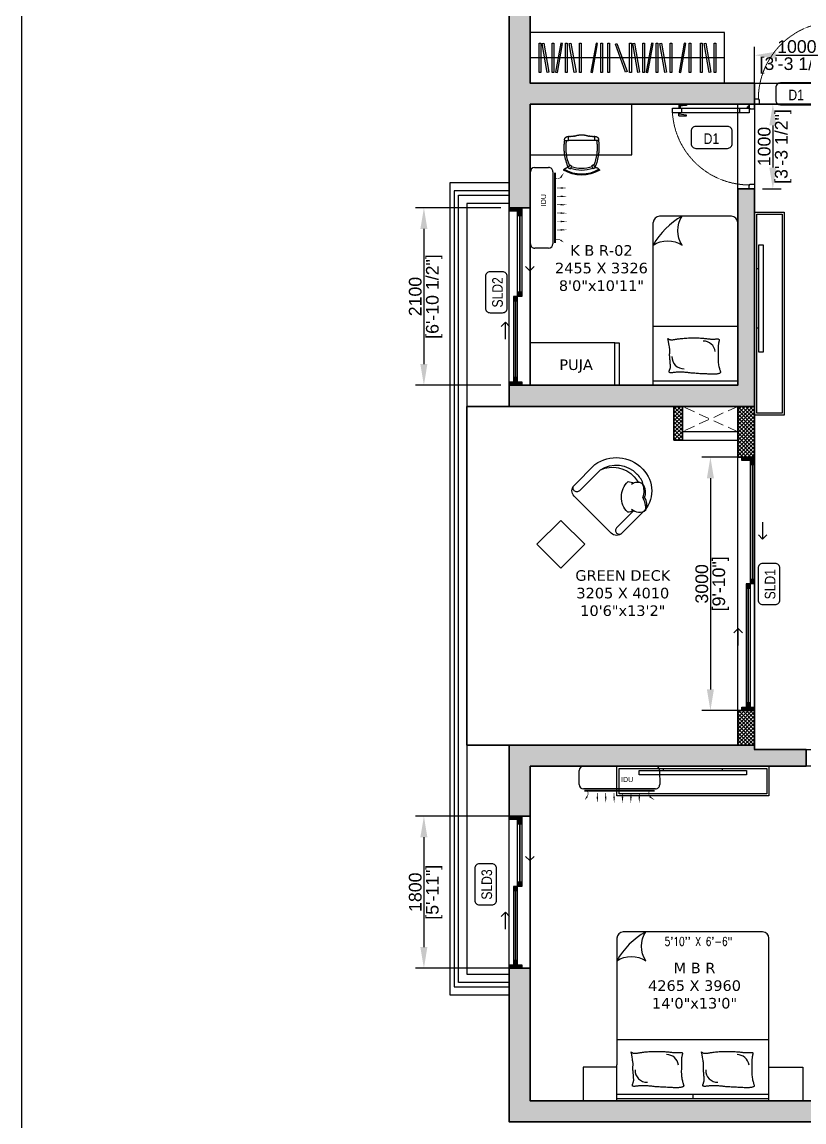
# Model space of a CAD drawing. Header units: millimetres. Extents: x 91566 to 131129, y 141753 to 207061.
# Drawn here: x 91566 to 100824, y 185726 to 198746 of the extents above; entities that cross this region are included whole.
import ezdxf
from ezdxf.enums import TextEntityAlignment as Align

# ---------------------------------------------------------------- set-up
doc = ezdxf.new("R2010")
doc.units = ezdxf.units.MM
for name, pattern in [('( Hidden )', [0.375, 0.25, -0.125]), ('3.5BHK EAST_UN-1$0$DASHED', [0.75, 0.5, -0.25]), ('3BHK  WEST_UN-2$0$2024-08-30_TOWER-C$0$HIDDEN', [9.525, 6.35, -3.175])]:
    doc.linetypes.add(name, pattern=pattern)
for name, color, linetype in [('A-Dimensions', 4, 'Continuous'), ('A-Door', 11, 'Continuous'), ('A-Door Line', 8, 'Continuous'), ('A-Elevation 10', 8, 'Continuous'), ('A-Furniture', 8, 'Continuous'), ('A-Hatch', 252, 'Continuous'), ('A-Railing', 6, 'Continuous'), ('A-Room Boundary', 44, 'Continuous'), ('A-Shaft', 8, 'Continuous'), ('A-Text Main', 44, 'Continuous')]:
    doc.layers.add(name, color=color, linetype=linetype)
doc.layers.add('A-Wall', color=240, linetype='Continuous', lineweight=35)
doc.styles.add('2024-08-29_TOWER-A$0$simplex-0.8', font='simplex.shx', dxfattribs={"width": 0.8})
doc.styles.add('3.5BHK EAST_UN-1$0$grid_text', font='verdana.ttf')
doc.styles.add('3BHK  WEST_UN-2$0$2024-08-30_TOWER-C$0$simplex-0.8', font='simplex.shx', dxfattribs={"width": 0.8})
doc.styles.add('3BHK  WEST_UN-2$0$AMISH', font='arial.ttf')
doc.styles.add('ARIAL', font='ARIALN.TTF')
doc.styles.add('S', font='arial.ttf', dxfattribs={"height": 150})
doc.dimstyles.new('DIMSMALL', dxfattribs={"dimtxt": 150, "dimasz": 250, "dimexe": 100, "dimexo": 100, "dimgap": 25, "dimtad": 1, "dimdec": 0, "dimzin": 0, "dimdsep": 46, "dimtxsty": 'S', "dimcen": 0, "dimdle": 100, "dimclrd": 8, "dimclre": 8, "dimclrt": 256, "dimazin": 0, "dimtfac": 1, "dimtdec": 0, "dimtix": 1, "dimtmove": 0, "dimatfit": 3, "dimldrblk": '12_DatumFilled', "dimfxl": 1, "dimtolj": 1, "dimtzin": 0, "dimlwd": -1, "dimlwe": -1, "dimarcsym": 1})

# ---------------------------------------------------------------- blocks, each defined once
blk = doc.blocks.new('3.5BHK EAST_UN-1$0$Door11')
for p, q in [((-992, 0), (-1050, 0)), ((-1050, 0), (-1050, -66)), ((-1050, -66), (-1003, -66)), ((-1003, -66), (-1003, -58)), ((-1003, -58), (-992, -58)), ((-992, -58), (-992, 0)), ((-105, -66), (-105, -1022)), ((-47, -66), (-105, -66)), ((-105, -66), (-105, -66)), ((-58, -58), (-58, 0)), ((-58, 0), (0, 0)), ((-47, -58), (-58, -58)), ((-17, -77), (-52, -77)), ((-47, -66), (-47, -58)), ((-47, -1022), (-47, -66)), ((0, -66), (-47, -66)), ((-35, -95), (-35, -60)), ((0, 0), (0, -66)), ((-105, -182), (-47, -182)), ((-146, -847), (-134, -847)), ((-146, -940), (-146, -847)), ((-146, -940), (-105, -940)), ((-134, -847), (-125, -940)), ((-127, -923), (-105, -923)), ((-105, -905), (-47, -905)), ((-25, -923), (-47, -923)), ((-6, -940), (-47, -940)), ((-17, -847), (-26, -940)), ((-6, -847), (-17, -847)), ((-6, -940), (-6, -847)), ((-105, -1022), (-47, -1022))]:
    blk.add_line(p, q)
blk.add_circle((-35, -77), 11.7)
at = {"linetype": '3.5BHK EAST_UN-1$0$DASHED', "lineweight": 0}
blk.add_arc((-44, -64), 959, 180.0822, 266.3506, dxfattribs=at)
blk = doc.blocks.new('3.5BHK EAST_UN-1$0$A$Ceb508b97')
at = {"layer": 'A-Furniture', "ltscale": 600}
blk.add_lwpolyline([(100, 600), (100, 0), (2400, 0), (2400, 600)], close=True, dxfattribs=at)
for points in [[(203, 125), (203, 475), (223, 475), (223, 125), (203, 125)], [(300, 126), (239, 471), (259, 474), (320, 129), (300, 126)], [(360, 125), (360, 475), (380, 475), (380, 125), (360, 125)], [(420, 126), (480, 471), (461, 474), (400, 129), (420, 126)], [(518, 125), (518, 475), (538, 475), (538, 125), (518, 125)], [(621, 126), (561, 471), (580, 474), (641, 129), (621, 126)], [(681, 125), (681, 475), (701, 475), (701, 125), (681, 125)], [(837, 126), (897, 471), (878, 474), (817, 129), (837, 126)], [(935, 125), (935, 475), (955, 475), (955, 125), (935, 125)], [(1019, 125), (1019, 475), (1039, 475), (1039, 125), (1019, 125)], [(1226, 132), (1107, 461), (1125, 468), (1245, 139), (1226, 132)], [(1276, 125), (1276, 475), (1296, 475), (1296, 125), (1276, 125)], [(1373, 126), (1312, 471), (1332, 474), (1393, 129), (1373, 126)], [(1433, 125), (1433, 475), (1453, 475), (1453, 125), (1433, 125)], [(1493, 126), (1553, 471), (1534, 474), (1473, 129), (1493, 126)], [(1591, 125), (1591, 475), (1611, 475), (1611, 125), (1591, 125)], [(1694, 126), (1634, 471), (1653, 474), (1714, 129), (1694, 126)], [(1754, 125), (1754, 475), (1774, 475), (1774, 125), (1754, 125)], [(1881, 126), (1942, 471), (1922, 474), (1861, 129), (1881, 126)], [(1979, 125), (1979, 475), (1999, 475), (1999, 125), (1979, 125)], [(2115, 125), (2115, 475), (2135, 475), (2135, 125), (2115, 125)], [(2218, 126), (2158, 471), (2177, 474), (2238, 129), (2218, 126)], [(2278, 125), (2278, 475), (2298, 475), (2298, 125), (2278, 125)], [(2400, 300), (100, 300)]]:
    blk.add_lwpolyline(points, dxfattribs=at)
blk = doc.blocks.new('A$C436544ae')
at = {"layer": 'A-Door', "linetype": 'Continuous'}
for points in [[(-250, 2100), (-250, 2060), (-100, 2060), (-100, 2100)], [(-100, 2060), (-150, 2060), (-150, 2010), (-100, 2010)], [(-200, 1050), (-200, 1000), (-150, 1000), (-150, 1050)], [(-150, 1050), (-100, 1050), (-100, 1100), (-150, 1100)], [(-250, 40), (-250, 0), (-100, 0), (-100, 40)], [(-150, 40), (-150, 90), (-200, 90), (-200, 40)]]:
    blk.add_hatch(color=256, dxfattribs=at).paths.add_polyline_path(points)
for p, q in [((-250, 2100), (-100, 2100)), ((-250, 0), (-250, 2100)), ((-250, 2100), (-100, 2100)), ((-250, 2060), (-250, 2100)), ((-250, 2100), (-100, 2100)), ((-250, 2100), (-100, 2100)), ((-100, 2100), (0, 2100)), ((-100, 2100), (-100, 2060)), ((-100, 2100), (0, 2100)), ((0, 0), (0, 2100)), ((-100, 2060), (-250, 2060)), ((-150, 2010), (-150, 2060)), ((-150, 2060), (-100, 2060)), ((-100, 2010), (-150, 2010)), ((-125, 2010), (-125, 1100)), ((-100, 2060), (-100, 2010)), ((-5, 1555), (-5, 1355)), ((-5, 1355), (-55, 1405)), ((-5, 1355), (45, 1405)), ((-200, 1050), (-200, 1000)), ((-150, 1050), (-200, 1050)), ((-150, 1050), (-150, 1100)), ((-150, 1100), (-100, 1100)), ((-100, 1050), (-150, 1050)), ((-150, 1000), (-150, 1050)), ((-100, 1100), (-100, 1050)), ((-200, 1000), (-150, 1000)), ((-175, 90), (-175, 1000)), ((-295, 745), (-345, 695)), ((-295, 545), (-295, 745)), ((-295, 745), (-245, 695)), ((-250, 40), (-100, 40)), ((-250, 0), (-250, 40)), ((-250, 0), (-100, 0)), ((-100, 0), (-250, 0)), ((-250, 0), (-100, 0)), ((-250, 0), (-100, 0)), ((-150, 90), (-200, 90)), ((-200, 90), (-200, 40)), ((-200, 40), (-150, 40)), ((-150, 40), (-150, 90)), ((-100, 40), (-100, 0)), ((-100, 0), (0, 0)), ((-100, 0), (0, 0))]:
    blk.add_line(p, q, dxfattribs=at)
at = {"layer": 'A-Door', "linetype": 'Continuous', "flags": 128}
for points in [[(-125, 2010), (-125, 1100), (-150, 1100), (-150, 2010)], [(-100, 2010), (-100, 1100), (-125, 1100), (-125, 2010)], [(-175, 90), (-175, 1000), (-200, 1000), (-200, 90)], [(-150, 90), (-150, 1000), (-175, 1000), (-175, 90)]]:
    blk.add_lwpolyline(points, close=True, dxfattribs=at)
blk = doc.blocks.new('A$C8b2f540c')
at = {"layer": 'A-Door', "linetype": 'Continuous'}
for points in [[(50, 3000), (50, 2960), (200, 2960), (200, 3000)], [(200, 2960), (150, 2960), (150, 2910), (200, 2910)], [(100, 1500), (100, 1450), (150, 1450), (150, 1500)], [(150, 1500), (200, 1500), (200, 1550), (150, 1550)], [(50, 40), (50, 0), (200, 0), (200, 40)], [(150, 40), (150, 90), (100, 90), (100, 40)]]:
    blk.add_hatch(color=256, dxfattribs=at).paths.add_polyline_path(points)
for p, q in [((50, 3000), (0, 3000)), ((0, 0), (0, 3000)), ((50, 3000), (0, 3000)), ((200, 3000), (50, 3000)), ((50, 3000), (200, 3000)), ((50, 2960), (50, 3000)), ((200, 3000), (50, 3000)), ((200, 3000), (50, 3000)), ((200, 0), (200, 3000)), ((200, 3000), (200, 2960)), ((200, 2960), (50, 2960)), ((150, 2910), (150, 2960)), ((150, 2960), (200, 2960)), ((200, 2910), (150, 2910)), ((175, 2910), (175, 1550)), ((200, 2960), (200, 2910)), ((295, 2230), (295, 2030)), ((295, 2030), (245, 2080)), ((295, 2030), (345, 2080)), ((100, 1500), (100, 1450)), ((150, 1500), (100, 1500)), ((100, 1450), (150, 1450)), ((125, 90), (125, 1450)), ((150, 1500), (150, 1550)), ((150, 1550), (200, 1550)), ((200, 1500), (150, 1500)), ((150, 1450), (150, 1500)), ((200, 1550), (200, 1500)), ((5, 970), (-45, 920)), ((5, 770), (5, 970)), ((5, 970), (55, 920)), ((50, 0), (0, 0)), ((50, 0), (0, 0)), ((50, 40), (200, 40)), ((50, 0), (50, 40)), ((200, 0), (50, 0)), ((200, 0), (50, 0)), ((200, 0), (50, 0)), ((200, 0), (50, 0)), ((150, 90), (100, 90)), ((100, 90), (100, 40)), ((100, 40), (150, 40)), ((150, 40), (150, 90)), ((200, 40), (200, 0))]:
    blk.add_line(p, q, dxfattribs=at)
at = {"layer": 'A-Door', "linetype": 'Continuous', "flags": 128}
for points in [[(175, 2910), (175, 1550), (150, 1550), (150, 2910)], [(200, 2910), (200, 1550), (175, 1550), (175, 2910)], [(125, 90), (125, 1450), (100, 1450), (100, 90)], [(150, 90), (150, 1450), (125, 1450), (125, 90)]]:
    blk.add_lwpolyline(points, close=True, dxfattribs=at)
blk = doc.blocks.new('3BHK  WEST_UN-2$0$A$Ce69b8bcf')
at = {"layer": 'A-Furniture'}
for points in [[(800, 435), (800, 90, -0.414214), (710, 0), (361, 0, -0.376272), (0, 430), (0, 435), (0, 439, -0.414214), (361, 800), (710, 800, -0.414214), (800, 710), (800, 435)], [(315, 807, 0.14773), (238, 676, 0.213343), (124, 559, 0.178662)], [(429, 678, 0.356772), (315, 807, 0.249542), (222, 690, -9.61688)], [(424, 710), (710, 710, 0.414214), (755, 755), (755, 755, 0.414214), (710, 800)], [(232, 694, 0.306663), (124, 559, 0.30633), (222, 472, -0.872847)], [(426, 701, -0.165541), (486, 673, -0.425989), (227, 420, -0.121523), (192, 480, 7.115464)], [(126, 574, 0.130591), (90, 439), (90, 435)], [(361, 90, -0.364589), (90, 430), (90, 435)], [(145, 516, 0.072384), (135, 439), (135, 435)], [(361, 90, -0.321599), (135, 430), (135, 435)], [(361, 90), (710, 90, -0.414214), (755, 45), (755, 45, -0.414214), (710, 0)]]:
    blk.add_lwpolyline(points, format="xyb", dxfattribs=at)
blk = doc.blocks.new('3BHK  WEST_UN-2$0$2024-08-30_TOWER-C$0$king size bed')
at = {"layer": 'A-Furniture'}
for p, q in [((0.825, 2), (-0.825, 2)), ((-0.9, 1.925), (-0.9, 0.425)), ((0.9, 0), (0.9, 1.925)), ((-0.9, 0.725), (0.9, 0.725)), ((-0.9, 0), (-0.9, 0.425)), ((0.9, 0.075), (-0.9, 0.075)), ((0, 0.075), (0, 0.025)), ((0, 0.075), (0, 0.075))]:
    blk.add_line(p, q, dxfattribs=at)
blk.add_lwpolyline([(-0.9, 1.659, -0.292894), (-0.559, 1.659, -0.292894), (-0.559, 2, 0.136668)], format="xyb", close=True, dxfattribs=at)
for points in [[(-0.732, 0.579), (-0.726, 0.574), (-0.721, 0.571), (-0.716, 0.568), (-0.711, 0.566), (-0.706, 0.565), (-0.701, 0.564), (-0.696, 0.564), (-0.691, 0.563), (-0.687, 0.563), (-0.682, 0.564), (-0.677, 0.564), (-0.672, 0.564), (-0.666, 0.565), (-0.661, 0.566), (-0.655, 0.566), (-0.648, 0.568), (-0.641, 0.569), (-0.634, 0.57), (-0.625, 0.571), (-0.616, 0.573), (-0.606, 0.574), (-0.595, 0.576), (-0.583, 0.577), (-0.569, 0.579), (-0.555, 0.58), (-0.539, 0.582), (-0.523, 0.583), (-0.506, 0.584), (-0.488, 0.585), (-0.471, 0.585), (-0.453, 0.586), (-0.437, 0.586), (-0.42, 0.586), (-0.404, 0.586), (-0.389, 0.586), (-0.375, 0.586), (-0.36, 0.585), (-0.347, 0.584), (-0.334, 0.584), (-0.321, 0.582), (-0.308, 0.581), (-0.296, 0.58), (-0.285, 0.579), (-0.273, 0.577), (-0.263, 0.576), (-0.253, 0.575), (-0.243, 0.573), (-0.235, 0.573), (-0.227, 0.572), (-0.219, 0.571), (-0.212, 0.571), (-0.205, 0.571), (-0.199, 0.571), (-0.192, 0.571), (-0.186, 0.571), (-0.179, 0.572), (-0.172, 0.572), (-0.164, 0.573), (-0.157, 0.573), (-0.15, 0.574), (-0.144, 0.574), (-0.138, 0.573), (-0.133, 0.572), (-0.129, 0.571), (-0.127, 0.568), (-0.125, 0.565), (-0.124, 0.562), (-0.124, 0.558), (-0.125, 0.553), (-0.126, 0.548), (-0.128, 0.543), (-0.129, 0.537), (-0.13, 0.531), (-0.132, 0.525), (-0.133, 0.519), (-0.134, 0.513), (-0.134, 0.506), (-0.135, 0.5), (-0.136, 0.493), (-0.136, 0.487), (-0.136, 0.48), (-0.136, 0.473), (-0.136, 0.466), (-0.136, 0.458), (-0.136, 0.45), (-0.136, 0.44), (-0.136, 0.429), (-0.136, 0.417), (-0.137, 0.403), (-0.137, 0.388), (-0.137, 0.372), (-0.138, 0.356), (-0.138, 0.339), (-0.137, 0.322), (-0.136, 0.305), (-0.135, 0.29), (-0.133, 0.275), (-0.131, 0.261), (-0.128, 0.248), (-0.125, 0.236), (-0.122, 0.225), (-0.119, 0.216), (-0.116, 0.207), (-0.114, 0.199), (-0.112, 0.193), (-0.11, 0.187), (-0.109, 0.182), (-0.109, 0.178), (-0.11, 0.175), (-0.111, 0.172), (-0.114, 0.17), (-0.117, 0.167), (-0.122, 0.165), (-0.128, 0.163), (-0.135, 0.162), (-0.143, 0.16), (-0.151, 0.158), (-0.161, 0.157), (-0.171, 0.156), (-0.181, 0.156), (-0.193, 0.156), (-0.204, 0.156), (-0.217, 0.156), (-0.229, 0.156), (-0.243, 0.157), (-0.257, 0.158), (-0.271, 0.159), (-0.287, 0.159), (-0.302, 0.16), (-0.319, 0.161), (-0.335, 0.162), (-0.352, 0.162), (-0.368, 0.163), (-0.383, 0.164), (-0.398, 0.165), (-0.412, 0.166), (-0.425, 0.167), (-0.436, 0.167), (-0.447, 0.168), (-0.457, 0.169), (-0.467, 0.17), (-0.476, 0.171), (-0.486, 0.173), (-0.496, 0.174), (-0.506, 0.175), (-0.517, 0.176), (-0.528, 0.177), (-0.539, 0.178), (-0.55, 0.178), (-0.561, 0.179), (-0.572, 0.18), (-0.582, 0.18), (-0.592, 0.18), (-0.601, 0.18), (-0.61, 0.18), (-0.619, 0.18), (-0.627, 0.179), (-0.635, 0.178), (-0.644, 0.177), (-0.652, 0.176), (-0.661, 0.175), (-0.67, 0.174), (-0.678, 0.173), (-0.686, 0.172), (-0.694, 0.172), (-0.7, 0.172), (-0.706, 0.173), (-0.711, 0.174), (-0.714, 0.176), (-0.716, 0.179), (-0.717, 0.182), (-0.717, 0.186), (-0.717, 0.19), (-0.716, 0.194), (-0.714, 0.199), (-0.713, 0.203), (-0.711, 0.207), (-0.709, 0.212), (-0.708, 0.216), (-0.706, 0.22), (-0.705, 0.224), (-0.704, 0.228), (-0.702, 0.232), (-0.702, 0.236), (-0.701, 0.24), (-0.701, 0.245), (-0.701, 0.249), (-0.701, 0.254), (-0.701, 0.258), (-0.702, 0.263), (-0.702, 0.269), (-0.703, 0.274), (-0.703, 0.28), (-0.703, 0.287), (-0.704, 0.293), (-0.704, 0.3), (-0.705, 0.307), (-0.705, 0.313), (-0.706, 0.32), (-0.707, 0.327), (-0.707, 0.334), (-0.708, 0.341), (-0.709, 0.348), (-0.709, 0.354), (-0.71, 0.361), (-0.71, 0.368), (-0.711, 0.375), (-0.711, 0.381), (-0.711, 0.388), (-0.711, 0.395), (-0.71, 0.402), (-0.71, 0.409), (-0.709, 0.417), (-0.709, 0.424), (-0.709, 0.431), (-0.709, 0.438), (-0.709, 0.446), (-0.71, 0.454), (-0.712, 0.465), (-0.714, 0.478), (-0.717, 0.495), (-0.72, 0.517), (-0.725, 0.544), (-0.732, 0.579)], [(0.103, 0.579), (0.109, 0.574), (0.114, 0.571), (0.119, 0.568), (0.124, 0.566), (0.129, 0.565), (0.134, 0.564), (0.139, 0.564), (0.144, 0.563), (0.148, 0.563), (0.153, 0.564), (0.158, 0.564), (0.163, 0.564), (0.169, 0.565), (0.174, 0.566), (0.18, 0.566), (0.187, 0.568), (0.194, 0.569), (0.201, 0.57), (0.21, 0.571), (0.219, 0.573), (0.229, 0.574), (0.24, 0.576), (0.252, 0.577), (0.266, 0.579), (0.28, 0.58), (0.296, 0.582), (0.312, 0.583), (0.329, 0.584), (0.347, 0.585), (0.364, 0.585), (0.382, 0.586), (0.398, 0.586), (0.415, 0.586), (0.431, 0.586), (0.446, 0.586), (0.46, 0.586), (0.475, 0.585), (0.488, 0.584), (0.501, 0.584), (0.514, 0.582), (0.527, 0.581), (0.539, 0.58), (0.55, 0.579), (0.562, 0.577), (0.572, 0.576), (0.582, 0.575), (0.592, 0.573), (0.6, 0.573), (0.608, 0.572), (0.616, 0.571), (0.623, 0.571), (0.63, 0.571), (0.636, 0.571), (0.643, 0.571), (0.649, 0.571), (0.656, 0.572), (0.663, 0.572), (0.671, 0.573), (0.678, 0.573), (0.685, 0.574), (0.691, 0.574), (0.697, 0.573), (0.702, 0.572), (0.706, 0.571), (0.708, 0.568), (0.71, 0.565), (0.711, 0.562), (0.711, 0.558), (0.71, 0.553), (0.709, 0.548), (0.707, 0.543), (0.706, 0.537), (0.705, 0.531), (0.703, 0.525), (0.702, 0.519), (0.701, 0.513), (0.701, 0.506), (0.7, 0.5), (0.699, 0.493), (0.699, 0.487), (0.699, 0.48), (0.699, 0.473), (0.699, 0.466), (0.699, 0.458), (0.699, 0.45), (0.699, 0.44), (0.699, 0.429), (0.699, 0.417), (0.698, 0.403), (0.698, 0.388), (0.698, 0.372), (0.697, 0.356), (0.697, 0.339), (0.698, 0.322), (0.699, 0.305), (0.7, 0.29), (0.702, 0.275), (0.704, 0.261), (0.707, 0.248), (0.71, 0.236), (0.713, 0.225), (0.716, 0.216), (0.719, 0.207), (0.721, 0.199), (0.723, 0.193), (0.725, 0.187), (0.726, 0.182), (0.726, 0.178), (0.725, 0.175), (0.724, 0.172), (0.721, 0.17), (0.718, 0.167), (0.713, 0.165), (0.707, 0.163), (0.7, 0.162), (0.692, 0.16), (0.684, 0.158), (0.674, 0.157), (0.664, 0.156), (0.654, 0.156), (0.642, 0.156), (0.631, 0.156), (0.618, 0.156), (0.606, 0.156), (0.592, 0.157), (0.578, 0.158), (0.564, 0.159), (0.548, 0.159), (0.533, 0.16), (0.516, 0.161), (0.5, 0.162), (0.483, 0.162), (0.467, 0.163), (0.452, 0.164), (0.437, 0.165), (0.423, 0.166), (0.41, 0.167), (0.399, 0.167), (0.388, 0.168), (0.378, 0.169), (0.368, 0.17), (0.359, 0.171), (0.349, 0.173), (0.339, 0.174), (0.329, 0.175), (0.318, 0.176), (0.307, 0.177), (0.296, 0.178), (0.285, 0.178), (0.274, 0.179), (0.263, 0.18), (0.253, 0.18), (0.243, 0.18), (0.234, 0.18), (0.225, 0.18), (0.216, 0.18), (0.208, 0.179), (0.2, 0.178), (0.191, 0.177), (0.183, 0.176), (0.174, 0.175), (0.165, 0.174), (0.157, 0.173), (0.149, 0.172), (0.141, 0.172), (0.135, 0.172), (0.129, 0.173), (0.124, 0.174), (0.121, 0.176), (0.119, 0.179), (0.118, 0.182), (0.118, 0.186), (0.118, 0.19), (0.119, 0.194), (0.121, 0.199), (0.122, 0.203), (0.124, 0.207), (0.126, 0.212), (0.127, 0.216), (0.129, 0.22), (0.13, 0.224), (0.131, 0.228), (0.133, 0.232), (0.133, 0.236), (0.134, 0.24), (0.134, 0.245), (0.134, 0.249), (0.134, 0.254), (0.134, 0.258), (0.133, 0.263), (0.133, 0.269), (0.132, 0.274), (0.132, 0.28), (0.132, 0.287), (0.131, 0.293), (0.131, 0.3), (0.13, 0.307), (0.13, 0.313), (0.129, 0.32), (0.128, 0.327), (0.128, 0.334), (0.127, 0.341), (0.126, 0.348), (0.126, 0.354), (0.125, 0.361), (0.125, 0.368), (0.124, 0.375), (0.124, 0.381), (0.124, 0.388), (0.124, 0.395), (0.125, 0.402), (0.125, 0.409), (0.126, 0.417), (0.126, 0.424), (0.126, 0.431), (0.126, 0.438), (0.126, 0.446), (0.125, 0.454), (0.123, 0.465), (0.121, 0.478), (0.118, 0.495), (0.115, 0.517), (0.11, 0.544), (0.103, 0.579)], [(0.9, 0.025), (-0.9, 0.025)], [(-0.9, 0), (0.9, 0)]]:
    blk.add_lwpolyline(points, dxfattribs=at)
for centre, radius, start, end in [((-0.825, 1.925), 0.075, 90, 180), ((0.825, 1.925), 0.075, 360, 90), ((-0.312, 0.406), 0.142, 7.3413, 90.47), ((0.523, 0.406), 0.142, 7.3413, 90.47), ((-0.545, 0.36), 0.139, 177.3191, 272.6809), ((0.29, 0.36), 0.139, 177.3191, 272.6809)]:
    blk.add_arc(centre, radius, start, end, dxfattribs=at)
at = {"layer": 'A-Furniture', "ltscale": 5, "insert": (-0.336, 1.937), "char_height": 0.1, "width": 1.16315, "attachment_point": 1, "style": '3BHK  WEST_UN-2$0$2024-08-30_TOWER-C$0$simplex-0.8'}
blk.add_mtext('5\'10\'\' X 6\'-6"', dxfattribs=at)
blk = doc.blocks.new('3BHK  WEST_UN-2$0$2024-08-30_TOWER-C$0$STUDY TABLE CHAIR')
at = {"linetype": '3BHK  WEST_UN-2$0$2024-08-30_TOWER-C$0$HIDDEN', "ltscale": 0.1}
for p, q in [((-0.2, 0.411), (-0.155, 0.411)), ((-0.155, 0.411), (-0.155, 0.456)), ((-0.155, 0.411), (0.156, 0.411)), ((0.156, 0.411), (0.156, 0.456)), ((0.2, 0.411), (0.156, 0.411))]:
    blk.add_line(p, q, dxfattribs=at)
for p, q in [((-0.141, 0.12), (-0.16, 0.087)), ((-0.16, 0.087), (-0.136, 0.073)), ((-0.141, 0.12), (-0.117, 0.107)), ((-0.117, 0.107), (-0.136, 0.073)), ((0.141, 0.12), (0.117, 0.107)), ((0.117, 0.107), (0.136, 0.073)), ((0.16, 0.087), (0.136, 0.073)), ((0.141, 0.12), (0.16, 0.087)), ((0.213, 0.062), (0.214, 0.06))]:
    blk.add_line(p, q)
for centre, radius, start, end in [((0.373, 0.325), 0.579, 171.4462, 187.5978), ((-0.163, 0.419), 0.0378, 78.6583, 191.3417), ((0.373, 0.325), 0.557, 171.1022, 187.9028), ((-0.137, 0.631), 0.176, 263.8312, 285.6961), ((0, 0.232), 0.245, 68.7607, 111.2393), ((0.137, 0.631), 0.176, 254.3039, 276.1688), ((0.163, 0.419), 0.0378, 348.6583, 101.3417), ((-0.373, 0.325), 0.557, 352.0972, 8.8978), ((-0.373, 0.325), 0.579, 352.4022, 8.5538)]:
    blk.add_arc(centre, radius, start, end, dxfattribs=at)
for centre, radius, start, end in [((0.373, 0.325), 0.579, 187.5978, 203.7494), ((0.373, 0.325), 0.557, 187.9028, 202.0547), ((-0.373, 0.325), 0.557, 337.9453, 352.0972), ((-0.373, 0.325), 0.579, 336.2506, 352.4022), ((-0.206, 0.058), 0.00864, 63.5361, 166.1654), ((0, 0.415), 0.415, 238.902, 301.1196), ((0, 0.415), 0.404, 239.9747, 300.0253), ((0, 0.467), 0.411, 251.0753, 288.9247), ((0, 0.467), 0.389, 251.717, 288.283), ((0.206, 0.058), 0.00814, 29.3011, 117.8056)]:
    blk.add_arc(centre, radius, start, end)
for points, knots in [([(-0.21, 0.065), (-0.205, 0.072), (-0.196, 0.084), (-0.179, 0.084), (-0.161, 0.092), (-0.152, 0.104), (-0.144, 0.114)], [0, 0, 0, 0, 1.141957, 1.816294, 2.20041, 3.805403, 3.805403, 3.805403, 3.805403]), ([(0.21, 0.065), (0.205, 0.072), (0.196, 0.084), (0.179, 0.084), (0.161, 0.092), (0.152, 0.104), (0.145, 0.114)], [0, 0, 0, 0, 1.119264, 1.793601, 2.177718, 3.782711, 3.782711, 3.782711, 3.782711])]:
    blk.add_open_spline(points, degree=3, knots=knots)
blk = doc.blocks.new('A$C68b82993')
at = {"layer": 'A-Furniture', "ltscale": 600}
blk.add_lwpolyline([(1200, 0), (1200, 600), (0, 600), (0, 0)], close=True, dxfattribs=at)
at = {"layer": 'A-Furniture', "ltscale": 600, "xscale": -1000, "yscale": 1000, "zscale": 1000}
blk.add_blockref('3BHK  WEST_UN-2$0$2024-08-30_TOWER-C$0$STUDY TABLE CHAIR', (607, -239), dxfattribs=at)
blk = doc.blocks.new('3.5BHK EAST-UN-5$0$2024-08-29_TOWER-B$0$BED')
blk.add_lwpolyline([(-319, -22, 0.292894), (-319, 319, 0.292894), (22, 319, -0.136668)], format="xyb", close=True)
blk = doc.blocks.new('3.5BHK EAST-UN-5$0$2024-08-29_TOWER-B$0$20240809-_SINGLE BED')
at = {"layer": 'A-Furniture'}
for p, q in [((50, -500), (50, 500)), ((700, 500), (700, -500)), ((2000, -425), (2000, 425)), ((1925, -500), (0, -500))]:
    blk.add_line(p, q, dxfattribs=at)
for points in [[(0, -500), (0, 500), (1925, 500)], [(554, 327), (549, 321), (546, 316), (543, 311), (541, 306), (540, 301), (539, 296), (539, 291), (538, 286), (538, 282), (539, 277), (539, 272), (539, 267), (540, 261), (541, 256), (541, 250), (543, 243), (544, 236), (545, 229), (546, 220), (548, 211), (549, 201), (551, 190), (552, 178), (554, 164), (555, 150), (557, 134), (558, 118), (559, 101), (560, 83), (560, 66), (561, 48), (561, 32), (561, 15), (561, -1), (561, -16), (561, -30), (560, -45), (559, -58), (559, -71), (557, -84), (556, -97), (555, -109), (554, -120), (552, -132), (551, -142), (550, -152), (548, -162), (548, -170), (547, -178), (546, -186), (546, -193), (546, -200), (546, -206), (546, -213), (546, -219), (547, -226), (547, -233), (548, -241), (548, -248), (549, -255), (549, -261), (548, -267), (547, -272), (546, -276), (543, -278), (540, -280), (537, -281), (533, -281), (528, -280), (523, -279), (518, -277), (512, -276), (506, -275), (500, -273), (494, -272), (488, -271), (481, -271), (475, -270), (468, -269), (462, -269), (455, -269), (448, -269), (441, -269), (433, -269), (425, -269), (415, -269), (404, -269), (392, -269), (378, -268), (363, -268), (347, -268), (331, -267), (314, -267), (297, -268), (280, -269), (265, -270), (250, -272), (236, -274), (223, -277), (211, -280), (200, -283), (191, -286), (182, -289), (174, -291), (168, -293), (162, -295), (157, -296), (153, -296), (150, -295), (147, -294), (145, -291), (142, -288), (140, -283), (138, -277), (137, -270), (135, -262), (133, -254), (132, -244), (131, -234), (131, -224), (131, -212), (131, -201), (131, -188), (131, -176), (132, -162), (133, -148), (134, -134), (134, -118), (135, -103), (136, -86), (137, -70), (137, -53), (138, -37), (139, -22), (140, -7), (141, 7), (142, 20), (142, 31), (143, 42), (144, 52), (145, 62), (146, 71), (148, 81), (149, 91), (150, 101), (151, 112), (152, 123), (153, 134), (153, 145), (154, 156), (155, 167), (155, 177), (155, 187), (155, 196), (155, 205), (155, 214), (154, 222), (153, 230), (152, 239), (151, 247), (150, 256), (149, 265), (148, 273), (147, 281), (147, 289), (147, 295), (148, 301), (149, 306), (151, 309), (154, 311), (157, 312), (161, 312), (165, 312), (169, 311), (174, 309), (178, 308), (182, 306), (187, 304), (191, 303), (195, 301), (199, 300), (203, 299), (207, 297), (211, 297), (215, 296), (220, 296), (224, 296), (229, 296), (233, 296), (238, 297), (244, 297), (249, 298), (255, 298), (262, 298), (268, 299), (275, 299), (282, 300), (288, 300), (295, 301), (302, 302), (309, 302), (316, 303), (323, 304), (329, 304), (336, 305), (343, 305), (350, 306), (356, 306), (363, 306), (370, 306), (377, 305), (384, 305), (392, 304), (399, 304), (406, 304), (413, 304), (421, 304), (429, 305), (440, 307), (453, 309), (470, 312), (492, 315), (519, 320), (554, 327)]]:
    blk.add_lwpolyline(points, dxfattribs=at)
for centre, radius, start, end in [((1925, 425), 75, 360, 90), ((335, 140), 139, 87.3191, 182.6809), ((381, -93), 142, 277.3413, 0.47), ((1925, -425), 75, 270, 360)]:
    blk.add_arc(centre, radius, start, end, dxfattribs=at)
at = {"layer": 'A-Furniture', "xscale": -1, "rotation": 179.9999771161146}
blk.add_blockref('3.5BHK EAST-UN-5$0$2024-08-29_TOWER-B$0$BED', (1978, 478), dxfattribs=at)
blk = doc.blocks.new('3BHK  WEST_UN-2$0$WALL MOUNTED SPLIT AC')
for p, q in [((18067.15, -8077.46), (18073.71, -8077.46)), ((18064.01, -8112.84, 0), (18064, -8079.99, 0)), ((18064.41, -8112.84, 0), (18064.41, -8079.99, 0)), ((18065.12, -8113.34), (18065.11, -8079.5)), ((18075.75, -8079.5), (18075.75, -8113.29)), ((18073.72, -8115.33), (18067.16, -8115.38))]:
    blk.add_line(p, q)
at = {"elevation": 0}
for points in [[(18059.86, -8080.11, 0, 0.75, 0), (18061.51, -8081.22, 0.75, 0.75, 0)], [(18058.43, -8086.05, 0, 0.75, 0), (18061.52, -8086.05, 0.75, 0.75, 0)], [(18058.44, -8089.99, 0, 0.75, 0), (18061.52, -8089.99, 0.75, 0.75, 0)], [(18058.44, -8093.93, 0, 0.75, 0), (18061.52, -8093.93, 0.75, 0.75, 0)], [(18058.44, -8097.86, 0, 0.75, 0), (18061.52, -8097.86, 0.75, 0.75, 0)], [(18058.44, -8101.8, 0, 0.75, 0), (18061.52, -8101.8, 0.75, 0.75, 0)], [(18058.44, -8105.74, 0, 0.75, 0), (18061.52, -8105.74, 0.75, 0.75, 0)], [(18059.87, -8112.95, 0, 0.75, 0), (18061.51, -8110.65, 0.75, 0.75, 0)]]:
    blk.add_lwpolyline(points, format="xyseb", dxfattribs=at)
at = {"const_width": 0.3, "elevation": 0}
for points in [[(18061.51, -8081.22, 0.246742), (18063.87, -8081.49, -4.761831)], [(18061.51, -8110.65, -0.246742), (18063.87, -8110.38, 4.761831)]]:
    blk.add_lwpolyline(points, format="xyb", dxfattribs=at)
for points in [[(18061.52, -8086.05), (18063.17, -8086.05)], [(18061.52, -8089.99), (18063.17, -8089.99)], [(18061.52, -8093.93), (18063.17, -8093.93)], [(18061.52, -8097.86), (18063.17, -8097.86)], [(18061.52, -8101.8), (18063.17, -8101.8)], [(18061.52, -8105.74), (18063.17, -8105.74)]]:
    blk.add_lwpolyline(points, dxfattribs=at)
for centre, start, end in [((18067.15, -8079.5), 90.0082, 180.0082), ((18073.71, -8079.5), 0.0078, 90.0078), ((18067.16, -8113.34), 180.0082, 270.0082), ((18073.71, -8113.29), 270.0078, 0.0078)]:
    blk.add_arc(centre, 2.04, start, end)
at = {"layer": 'A-Elevation 10', "style": '3BHK  WEST_UN-2$0$AMISH'}
blk.add_attdef('IDU', text='', height=2.4, rotation=90.0082, dxfattribs=at).set_placement((17772.56, -7418.94, 0), align=Align.MIDDLE_CENTER)
blk = doc.blocks.new('3.5BHK EAST-UN-5$0$2024-08-29_TOWER-A$0$TV FG')
at = {"layer": 'A-Furniture'}
for p, q in [((-350, -25), (-350, 0)), ((350, -25), (350, 0))]:
    blk.add_line(p, q, dxfattribs=at)
blk.add_lwpolyline([(-635, -25), (635, -25), (635, -75), (-635, -75)], close=True, dxfattribs=at)
blk = doc.blocks.new('A$C0c9a3164')
at = {"layer": 'A-Door', "linetype": 'Continuous'}
for points in [[(0, 1800), (0, 1760), (150, 1760), (150, 1800)], [(150, 1760), (100, 1760), (100, 1710), (150, 1710)], [(50, 969), (50, 919), (100, 919), (100, 969)], [(100, 969), (150, 969), (150, 1019), (100, 1019)], [(0, 40), (0, 0), (150, 0), (150, 40)], [(100, 40), (100, 90), (50, 90), (50, 40)]]:
    blk.add_hatch(color=256, dxfattribs=at).paths.add_polyline_path(points)
for p, q in [((0, 1800), (150, 1800)), ((0, 0), (0, 1800)), ((0, 1800), (150, 1800)), ((0, 1760), (0, 1800)), ((0, 1800), (150, 1800)), ((0, 1800), (150, 1800)), ((150, 1760), (0, 1760)), ((100, 1710), (100, 1760)), ((100, 1760), (150, 1760)), ((150, 1710), (100, 1710)), ((125, 1710), (125, 1019)), ((150, 1800), (250, 1800)), ((150, 1800), (150, 1760)), ((150, 1800), (250, 1800)), ((150, 1760), (150, 1710)), ((250, 0), (250, 1800)), ((245, 1474), (245, 1274)), ((245, 1274), (195, 1324)), ((245, 1274), (295, 1324)), ((50, 969), (50, 919)), ((100, 969), (50, 969)), ((50, 919), (100, 919)), ((75, 90), (75, 919)), ((100, 969), (100, 1019)), ((100, 1019), (150, 1019)), ((150, 969), (100, 969)), ((100, 919), (100, 969)), ((150, 1019), (150, 969)), ((-45, 664), (-95, 614)), ((-45, 464), (-45, 664)), ((-45, 664), (5, 614)), ((0, 40), (150, 40)), ((0, 0), (0, 40)), ((0, 0), (150, 0)), ((150, 0), (0, 0)), ((0, 0), (150, 0)), ((0, 0), (150, 0)), ((100, 90), (50, 90)), ((50, 90), (50, 40)), ((50, 40), (100, 40)), ((100, 40), (100, 90)), ((150, 40), (150, 0)), ((150, 0), (250, 0)), ((150, 0), (250, 0))]:
    blk.add_line(p, q, dxfattribs=at)
at = {"layer": 'A-Door', "linetype": 'Continuous', "flags": 128}
for points in [[(125, 1710), (125, 1019), (100, 1019), (100, 1710)], [(150, 1710), (150, 1019), (125, 1019), (125, 1710)], [(75, 90), (75, 919), (50, 919), (50, 90)], [(100, 90), (100, 919), (75, 919), (75, 90)]]:
    blk.add_lwpolyline(points, close=True, dxfattribs=at)
blk = doc.blocks.new('2024-08-29_TOWER-A$0$WNTG')
at = {"layer": 'A-Text Main'}
blk.add_lwpolyline([(-188, 246), (188, 246, -0.414214), (243, 191), (243, 43, -0.414214), (188, -12), (-188, -12, -0.414214), (-243, 43), (-243, 191, -0.414214)], format="xyb", close=True, dxfattribs=at)
at = {"layer": 'A-Text Main', "style": '2024-08-29_TOWER-A$0$simplex-0.8', "width": 0.8}
blk.add_attdef('WNTG', text='', height=150, dxfattribs=at).set_placement((-2, 43), align=Align.CENTER)
blk = doc.blocks.new('Unit-1')
at = {"layer": 'A-Hatch', "linetype": 'Continuous'}
h = blk.add_hatch(color=256, dxfattribs=at)
h.dxf.hatch_style = 1
h.paths.add_polyline_path([(-7145, 15336), (-6895, 15336), (-6895, 16800), (-9000, 16800), (-9000, 16550), (-7145, 16550)])
h.paths.add_polyline_path([(-10800, 15796), (-10800, 12295), (-8145, 12295), (-8145, 12046), (-10800, 12046), (-10800, 10820), (-11050, 10820), (-11050, 15796)])
h.paths.add_polyline_path([(-5470, 12046), (-5270, 12046), (-5270, 16550), (-4400, 16550), (-4400, 16800), (-5470, 16800)])
h.paths.add_polyline_path([(-250, 16550), (-1050, 16550), (-1050, 16800), (0, 16800), (0, 16550), (0, 13495), (-250, 13495)])
h.paths.add_polyline_path([(-4110, 12295), (-4110, 12046), (-250, 12046), (-250, 11295), (0, 11295), (0, 12295)])
h.paths.add_polyline_path([(-3910, 8083), (-3910, 6370), (-1440, 6370), (-1440, 6420), (-1240, 6420), (-1240, 6370), (0, 6370), (0, 0), (-250, 0), (-250, 6170), (-4110, 6170), (-4110, 11046), (-3910, 11046)])
h.paths.add_polyline_path([(-250, 10395), (0, 10395), (0, 8985), (-250, 8985)])
h.paths.add_polyline_path([(-3740, 4410), (-6535, 4410), (-6535, 4210), (-3940, 4210), (-3940, 250), (-4840, 250), (-4840, 0), (-3240, 0), (-3240, 250), (-3740, 250)])
h.paths.add_polyline_path([(-7535, 4210), (-8145, 4210), (-10800, 4210), (-10800, 3620), (-11050, 3620), (-11050, 4460), (-8145, 4460), (-8145, 4410), (-8150, 4410), (-7535, 4410)])
h.paths.add_polyline_path([(-10800, 1820), (-10800, 250), (-6535, 250), (-6535, 2135), (-6335, 2135), (-6335, 250), (-5590, 250), (-5590, 0), (-10800, 0), (-11050, 0), (-11050, 250), (-11050, 1820)])
h = blk.add_hatch(dxfattribs=at)
h.set_pattern_fill('ANSI37', color=256, scale=10)
h.paths.add_polyline_path([(-5470, 15586), (-6145, 15586), (-6145, 15336), (-5470, 15336)])
h.paths.add_polyline_path([(-7145, 15336), (-7145, 12046), (-7045, 12046), (-7045, 15336)])
h.paths.add_polyline_path([(-2160, 7960), (-2160, 8060), (0, 8060), (0, 7960)])
h.paths.add_polyline_path([(-3910, 8060), (-3010, 8060), (-3010, 7960), (-3910, 7960)])
h.paths.add_polyline_path([(-1440, 7960), (-1240, 7960), (-1240, 7170), (-1440, 7170)])
h.paths.add_polyline_path([(-2240, 1780), (-1490, 1780), (-1490, 1980), (-2240, 1980)])
h.paths.add_polyline_path([(-490, 1980), (-250, 1980), (-250, 1780), (-490, 1780)])
h.paths.add_polyline_path([(-3740, 1980), (-3240, 1980), (-3240, 1780), (-3740, 1780)])
h.paths.add_polyline_path([(-4840, 2135), (-3940, 2135), (-3940, 2035), (-4840, 2035)])
h.paths.add_polyline_path([(-6335, 2135), (-5690, 2135), (-5690, 2035), (-6335, 2035)])
h.paths.add_polyline_path([(-8345, 4870), (-8145, 4870), (-8145, 4460), (-8345, 4460)])
h.paths.add_polyline_path([(-8345, 8470), (-8145, 8470), (-8145, 7870), (-8345, 7870)])
h.paths.add_polyline_path([(-9100, 8470), (-9000, 8470), (-9000, 8070), (-9100, 8070)])
h = blk.add_hatch(color=256, dxfattribs=at)
h.dxf.hatch_style = 1
h.paths.add_polyline_path([(-8145, 8470), (-8145, 11046), (-8345, 11046), (-8345, 8720), (-11050, 8720), (-11050, 8470)])
at = {"layer": 'A-Door Line', "linetype": 'Continuous'}
for points in [[(-8145, 12046), (-7145, 12046)], [(-8145, 12046), (-8145, 11046)]]:
    blk.add_lwpolyline(points, dxfattribs=at)
at = {"layer": 'A-Elevation 10', "linetype": 'Continuous'}
blk.add_line((-9000, 8070), (-8345, 8070), dxfattribs=at)
at = {"layer": 'A-Elevation 10'}
for points in [[(-11750, 1500), (-11750, 11120), (-11050, 11120), (-11050, 10870), (-11550, 10870), (-11550, 1750), (-11050, 1750), (-11050, 1500), (-11750, 1500)], [(-11050, 4460), (-11550, 4460), (-11550, 8470), (-11050, 8470)]]:
    blk.add_lwpolyline(points, dxfattribs=at)
at = {"layer": 'A-Elevation 10', "linetype": 'Continuous'}
blk.add_lwpolyline([(-9000, 8170), (-9000, 8470), (-8345, 8470), (-8345, 8170)], close=True, dxfattribs=at)
at = {"layer": 'A-Furniture', "ltscale": 600}
for points in [[(-7795, 10770), (-7795, 8365), (-8145, 8365), (-8145, 10770)], [(-7820, 10745), (-7820, 8390), (-8120, 8390), (-8120, 10745)], [(-9800, 9220), (-9750, 9220), (-9750, 8720), (-9800, 8720)], [(-7975, 3860), (-9775, 3860), (-9775, 4210), (-7975, 4210)], [(-8000, 3885), (-9750, 3885), (-9750, 4185), (-8000, 4185)]]:
    blk.add_lwpolyline(points, close=True, dxfattribs=at)
blk.add_lwpolyline([(-9800, 9220), (-10800, 9220)], dxfattribs=at)
at = {"layer": 'A-Furniture'}
blk.add_lwpolyline([(-10156, 6839), (-10439, 7121), (-10722, 6839), (-10439, 6556), (-10156, 6839)], dxfattribs=at)
for points in [[(-10175, 650), (-10175, 250), (-9775, 250), (-9775, 650)], [(-7575, 650), (-7575, 250), (-7975, 250), (-7975, 650)]]:
    blk.add_lwpolyline(points, close=True, dxfattribs=at)
at = {"layer": 'A-Railing'}
blk.add_lwpolyline([(-11650, 1650), (-11650, 10970), (-11050, 10970), (-11050, 11020), (-11700, 11020), (-11700, 1600), (-11050, 1600), (-11050, 1650), (-11650, 1650)], dxfattribs=at)
at = {"layer": 'A-Room Boundary', "linetype": 'Continuous'}
for points in [[(-10800, 12295), (-7145, 12295), (-7145, 16550), (-10800, 16550)], [(-8345, 12046), (-10800, 12046), (-10800, 8720), (-8345, 8720)], [(-8145, 4410), (-4110, 4410), (-4110, 12046), (-8145, 12046)], [(-8145, 4410), (-4110, 4410), (-4110, 12046), (-8145, 12046)], [(-11550, 4460), (-8345, 4460), (-8345, 8470), (-11550, 8470)], [(-10800, 250), (-6535, 250), (-6535, 4210), (-10800, 4210)]]:
    blk.add_lwpolyline(points, close=True, dxfattribs=at)
at = {"layer": 'A-Shaft', "linetype": '( Hidden )', "lineweight": 0, "ltscale": 500}
for points in [[(-8345, 8470), (-9000, 8170)], [(-8345, 8170), (-9000, 8470)]]:
    blk.add_lwpolyline(points, dxfattribs=at)
at = {"layer": 'A-Wall'}
for points in [[(-10800, 15796), (-10800, 12295), (-8145, 12295), (-8145, 12046), (-10800, 12046), (-10800, 10820), (-11050, 10820), (-11050, 15796)], [(-8145, 8470), (-8145, 11046), (-8345, 11046), (-8345, 8720), (-11050, 8720), (-11050, 8470)], [(-9100, 8470), (-9000, 8470), (-9000, 8070), (-9100, 8070)], [(-8345, 8470), (-8145, 8470), (-8145, 7870), (-8345, 7870)], [(-8345, 4870), (-8145, 4870), (-8145, 4460), (-8345, 4460)], [(-7535, 4210), (-8145, 4210), (-10800, 4210), (-10800, 3620), (-11050, 3620), (-11050, 4460), (-8145, 4460), (-8145, 4410), (-8150, 4410), (-7535, 4410)], [(-10800, 1820), (-10800, 250), (-6535, 250), (-6535, 2135), (-6335, 2135), (-6335, 250), (-5590, 250), (-5590, 0), (-10800, 0), (-11050, 0), (-11050, 250), (-11050, 1820)]]:
    blk.add_lwpolyline(points, close=True, dxfattribs=at)
at = {"layer": 'A-Door', "xscale": -0.9523809523809259, "yscale": 0.9523809523809259, "zscale": 0.9523809523809259}
for p, rotation in [((-7145, 12046), 180), ((-8145, 12046), 270)]:
    blk.add_blockref('3.5BHK EAST_UN-1$0$Door11', p, dxfattribs=dict(at, rotation=rotation))
at = {"layer": 'A-Door'}
blk.add_blockref('A$C436544ae', (-10800, 8720), dxfattribs=at)
at = {"layer": 'A-Door', "linetype": 'Continuous'}
for name, p in [('A$C8b2f540c', (-8345, 4870)), ('A$C0c9a3164', (-11050, 1820))]:
    blk.add_blockref(name, p, dxfattribs=at)
at = {"layer": 'A-Elevation 10'}
ref = blk.add_blockref('3BHK  WEST_UN-2$0$WALL MOUNTED SPLIT AC', (444207, -192985), dxfattribs=dict(at, xscale=25.17221723757713, yscale=25.17221723757713, zscale=25.17221723757713, rotation=180))
ref.add_attrib('IDU', 'IDU', dxfattribs={"layer": 'A-Furniture', "height": 60.4, "rotation": 90.0082, "style": '3BHK  WEST_UN-2$0$AMISH'}).set_placement((-10644, 10911, 0), align=Align.MIDDLE_CENTER)
ref = blk.add_blockref('3BHK  WEST_UN-2$0$WALL MOUNTED SPLIT AC', (-213550, -450797), dxfattribs=dict(at, xscale=25.17221723757716, yscale=25.17221723757716, zscale=25.17221723757716, rotation=90))
ref.add_attrib('IDU', 'IDU', dxfattribs={"layer": 'A-Furniture', "height": 60.4, "rotation": 0.0082, "style": '3BHK  WEST_UN-2$0$AMISH'}).set_placement((-9654, 4054, 0), align=Align.MIDDLE_CENTER)
at = {"layer": 'A-Furniture', "ltscale": 600}
for name, p in [('3.5BHK EAST_UN-1$0$A$Ceb508b97', (-10900, 12295)), ('3.5BHK EAST-UN-5$0$2024-08-29_TOWER-A$0$TV FG', (-8875, 4185))]:
    blk.add_blockref(name, p, dxfattribs=at)
at = {"layer": 'A-Furniture', "linetype": 'Continuous'}
blk.add_blockref('A$C68b82993', (-10800, 11446), dxfattribs=at)
at = {"layer": 'A-Furniture', "ltscale": 600}
for name, p, rotation in [('3.5BHK EAST-UN-5$0$2024-08-29_TOWER-B$0$20240809-_SINGLE BED', (-8845, 8720), 89.99997862594071), ('3.5BHK EAST-UN-5$0$2024-08-29_TOWER-A$0$TV FG', (-8120, 9747), 90), ('3BHK  WEST_UN-2$0$A$Ce69b8bcf', (-9779, 8037), 224.9999999222444)]:
    blk.add_blockref(name, p, dxfattribs=dict(at, rotation=rotation))
at = {"layer": 'A-Furniture', "ltscale": 600, "xscale": 1000, "yscale": 1000, "zscale": 1000}
blk.add_blockref('3BHK  WEST_UN-2$0$2024-08-30_TOWER-C$0$king size bed', (-8875, 250), dxfattribs=at)
at = {"layer": 'A-Text Main'}
ref = blk.add_blockref('2024-08-29_TOWER-A$0$WNTG', (-7651, 12286), dxfattribs=dict(at, xscale=-1, rotation=180))
ref.add_attrib('WNTG', 'D1', dxfattribs={"height": 125, "style": 'ARIAL'}).set_placement((-7653, 12093), align=Align.CENTER)
ref = blk.add_blockref('2024-08-29_TOWER-A$0$WNTG', (-8654, 11770), dxfattribs=dict(at, xscale=-1, rotation=180))
ref.add_attrib('WNTG', 'D1', dxfattribs={"height": 125, "style": 'ARIAL'}).set_placement((-8656, 11576), align=Align.CENTER)
ref = blk.add_blockref('2024-08-29_TOWER-A$0$WNTG', (-11320, 9821), dxfattribs=dict(at, xscale=-1, rotation=270))
ref.add_attrib('WNTG', 'SLD2', dxfattribs={"height": 125, "rotation": 90, "style": 'ARIAL'}).set_placement((-11126, 9819), align=Align.CENTER)
ref = blk.add_blockref('2024-08-29_TOWER-A$0$WNTG', (-8092, 6367), dxfattribs=dict(at, xscale=-1, rotation=270))
ref.add_attrib('WNTG', 'SLD1', dxfattribs={"height": 125, "rotation": 90, "style": 'ARIAL'}).set_placement((-7899, 6365), align=Align.CENTER)
ref = blk.add_blockref('2024-08-29_TOWER-A$0$WNTG', (-11446, 2812), dxfattribs=dict(at, xscale=-1, rotation=270))
ref.add_attrib('WNTG', 'SLD3', dxfattribs={"height": 125, "rotation": 90, "style": 'ARIAL'}).set_placement((-11253, 2811), align=Align.CENTER)
at = {"layer": 'A-Text Main', "linetype": 'Continuous', "insert": (-9958, 10106), "char_height": 125, "attachment_point": 5, "style": '3.5BHK EAST_UN-1$0$grid_text'}
blk.add_mtext('K B R-02\\P2455 X 3326\\P8\'0"x10\'11"', dxfattribs=at)
at = {"layer": 'A-Text Main', "linetype": 'Continuous', "char_height": 125, "attachment_point": 5, "style": '3.5BHK EAST_UN-1$0$grid_text'}
for s, insert, width in [('PUJA', (-10258, 8946), 424.27), ('GREEN DECK\\P3205 X 4010\\P10\'6"x13\'2"', (-9705, 6259), 1167.55), ('M B R\\P4265 X 3960\\P14\'0"x13\'0"', (-8856, 1613), 1167.55)]:
    blk.add_mtext(s, dxfattribs=dict(at, insert=insert, width=width))
blk = doc.blocks.new('*D52')
at = {"layer": 'A-Dimensions', "color": 8, "transparency": 16777216}
for p, q in [((97484, 189346), (96224, 189346)), ((96324, 189096), (96324, 187796)), ((97484, 187546), (96224, 187546))]:
    blk.add_line(p, q, dxfattribs=at)
for points in [[(96282, 189096), (96365, 189096), (96324, 189346)], [(96282, 187796), (96365, 187796), (96324, 187546)]]:
    blk.add_solid(points, dxfattribs=at)
at = {"layer": 'Defpoints', "color": 0, "transparency": 16777216}
for p in [(97584, 189346), (96324, 187546), (97584, 187546)]:
    blk.add_point(p, dxfattribs=at)
at = {"layer": 'A-Dimensions', "lineweight": 30, "transparency": 16777216, "char_height": 150, "attachment_point": 5, "rotation": 90, "style": 'S'}
for s, insert in [('\\A1;1800', (96222, 188446)), ('\\A1;[5\'-11"]', (96445, 188446))]:
    blk.add_mtext(s, dxfattribs=dict(at, insert=insert))
blk = doc.blocks.new('12_DatumFilled')
at = {"color": 8, "linetype": 'ByBlock'}
blk.add_solid([(0, 0.577), (-1, 0), (0, -0.577)], dxfattribs=at)
blk = doc.blocks.new('*D53')
at = {"layer": 'A-Dimensions', "color": 8, "transparency": 16777216}
for p, q in [((100134, 193596), (99616, 193596)), ((99716, 193346), (99716, 190846)), ((100134, 190596), (99616, 190596))]:
    blk.add_line(p, q, dxfattribs=at)
for points in [[(99674, 193346), (99757, 193346), (99716, 193596)], [(99674, 190846), (99757, 190846), (99716, 190596)]]:
    blk.add_solid(points, dxfattribs=at)
at = {"layer": 'Defpoints', "color": 0, "transparency": 16777216}
for p in [(100234, 193596), (99716, 190596), (100234, 190596)]:
    blk.add_point(p, dxfattribs=at)
at = {"layer": 'A-Dimensions', "lineweight": 30, "transparency": 16777216, "char_height": 150, "attachment_point": 5, "rotation": 90, "style": 'S'}
for s, insert in [('\\A1;3000', (99614, 192096)), ('\\A1;[9\'-10"]', (99837, 192096))]:
    blk.add_mtext(s, dxfattribs=dict(at, insert=insert))
blk = doc.blocks.new('*D59')
at = {"layer": 'A-Dimensions', "color": 8, "transparency": 16777216}
for p, q in [((100334, 197772), (100555, 197772)), ((100455, 197522), (100455, 197022)), ((100334, 196772), (100555, 196772))]:
    blk.add_line(p, q, dxfattribs=at)
for points in [[(100413, 197522), (100497, 197522), (100455, 197772)], [(100413, 197022), (100497, 197022), (100455, 196772)]]:
    blk.add_solid(points, dxfattribs=at)
at = {"layer": 'Defpoints', "color": 0, "transparency": 16777216}
for p in [(100234, 197772), (100234, 196772), (100455, 196772)]:
    blk.add_point(p, dxfattribs=at)
at = {"layer": 'A-Dimensions', "lineweight": 30, "transparency": 16777216, "char_height": 150, "attachment_point": 5, "rotation": 90, "style": 'S'}
for s, insert in [('\\A1;[3\'-3 1/2"]', (100577, 197272)), ('\\A1;1000', (100353, 197272))]:
    blk.add_mtext(s, dxfattribs=dict(at, insert=insert))
blk = doc.blocks.new('*D60')
at = {"layer": 'A-Dimensions', "color": 8, "transparency": 16777216}
for p, q in [((100239, 197921), (100239, 198452)), ((101239, 197921), (101239, 198452)), ((100489, 198352), (100989, 198352))]:
    blk.add_line(p, q, dxfattribs=at)
for points in [[(100489, 198394), (100489, 198310), (100239, 198352)], [(100989, 198394), (100989, 198310), (101239, 198352)]]:
    blk.add_solid(points, dxfattribs=at)
at = {"layer": 'Defpoints', "color": 0, "transparency": 16777216}
for p in [(101239, 198352), (100239, 197821), (101239, 197821)]:
    blk.add_point(p, dxfattribs=at)
at = {"layer": 'A-Dimensions', "lineweight": 30, "transparency": 16777216, "char_height": 150, "attachment_point": 5, "style": 'S'}
for s, insert in [('\\A1;1000', (100739, 198454)), ('\\A1;[3\'-3 1/2"]', (100739, 198230))]:
    blk.add_mtext(s, dxfattribs=dict(at, insert=insert))
blk = doc.blocks.new('*D61')
at = {"layer": 'A-Dimensions', "color": 8, "transparency": 16777216}
for p, q in [((97234, 196546), (96224, 196546)), ((96324, 196296), (96324, 194696)), ((97234, 194446), (96224, 194446))]:
    blk.add_line(p, q, dxfattribs=at)
for points in [[(96282, 196296), (96365, 196296), (96324, 196546)], [(96282, 194696), (96365, 194696), (96324, 194446)]]:
    blk.add_solid(points, dxfattribs=at)
at = {"layer": 'Defpoints', "color": 0, "transparency": 16777216}
for p in [(97334, 196546), (96324, 194446), (97334, 194446)]:
    blk.add_point(p, dxfattribs=at)
at = {"layer": 'A-Dimensions', "lineweight": 30, "transparency": 16777216, "char_height": 150, "attachment_point": 5, "rotation": 90, "style": 'S'}
for s, insert in [('\\A1;[6\'-10 1/2"]', (96446, 195496)), ('\\A1;2100', (96222, 195496))]:
    blk.add_mtext(s, dxfattribs=dict(at, insert=insert))

msp = doc.modelspace()

# ---------------------------------------------------------------- dimensions: what is measured, and where the dimension line sits
at = {"layer": 'A-Dimensions', "lineweight": 30}
dim = msp.add_linear_dim(base=(101238.6, 198352.1), p1=(100238.6, 197821.4), p2=(101238.6, 197821.4), dimstyle='DIMSMALL', override={"dimpost": '\\X'}, dxfattribs=at)
dim.commit()
dim.dimension.update_dxf_attribs({"geometry": '*D60', "text_midpoint": (100738.6, 198352.1)})
for base, p1, p2, picture, middle in [((100454.9, 196772.1), (100233.6, 197772.1), (100233.6, 196772.1), '*D59', (100454.9, 197272.1)), ((96323.8, 194446.4), (97333.6, 196546.4), (97333.6, 194446.4), '*D61', (96323.8, 195496.4)), ((99715.7, 190596.4), (100233.6, 193596.4), (100233.6, 190596.4), '*D53', (99715.7, 192096.4)), ((96323.8, 187546.4), (97583.6, 189346.4), (97583.5, 187546.4), '*D52', (96323.8, 188446.4))]:
    dim = msp.add_linear_dim(base=base, p1=p1, p2=p2, angle=90, dimstyle='DIMSMALL', override={"dimpost": '\\X'}, dxfattribs=at)
    dim.commit()
    dim.dimension.update_dxf_attribs({"geometry": picture, "text_midpoint": middle})

# ---------------------------------------------------------------- next in the draw order: block references
at = {"linetype": 'Continuous'}
msp.add_blockref('Unit-1', (108383.6, 185726.4), dxfattribs=at)

# ---------------------------------------------------------------- next in the draw order: linework, layer by layer
msp.add_lwpolyline([(91566.1, 207061.4), (131129.2, 207061.4), (131129.2, 141753.3), (91566.1, 141753.3)], close=True, dxfattribs=at)

doc.saveas('drawing.dxf')
